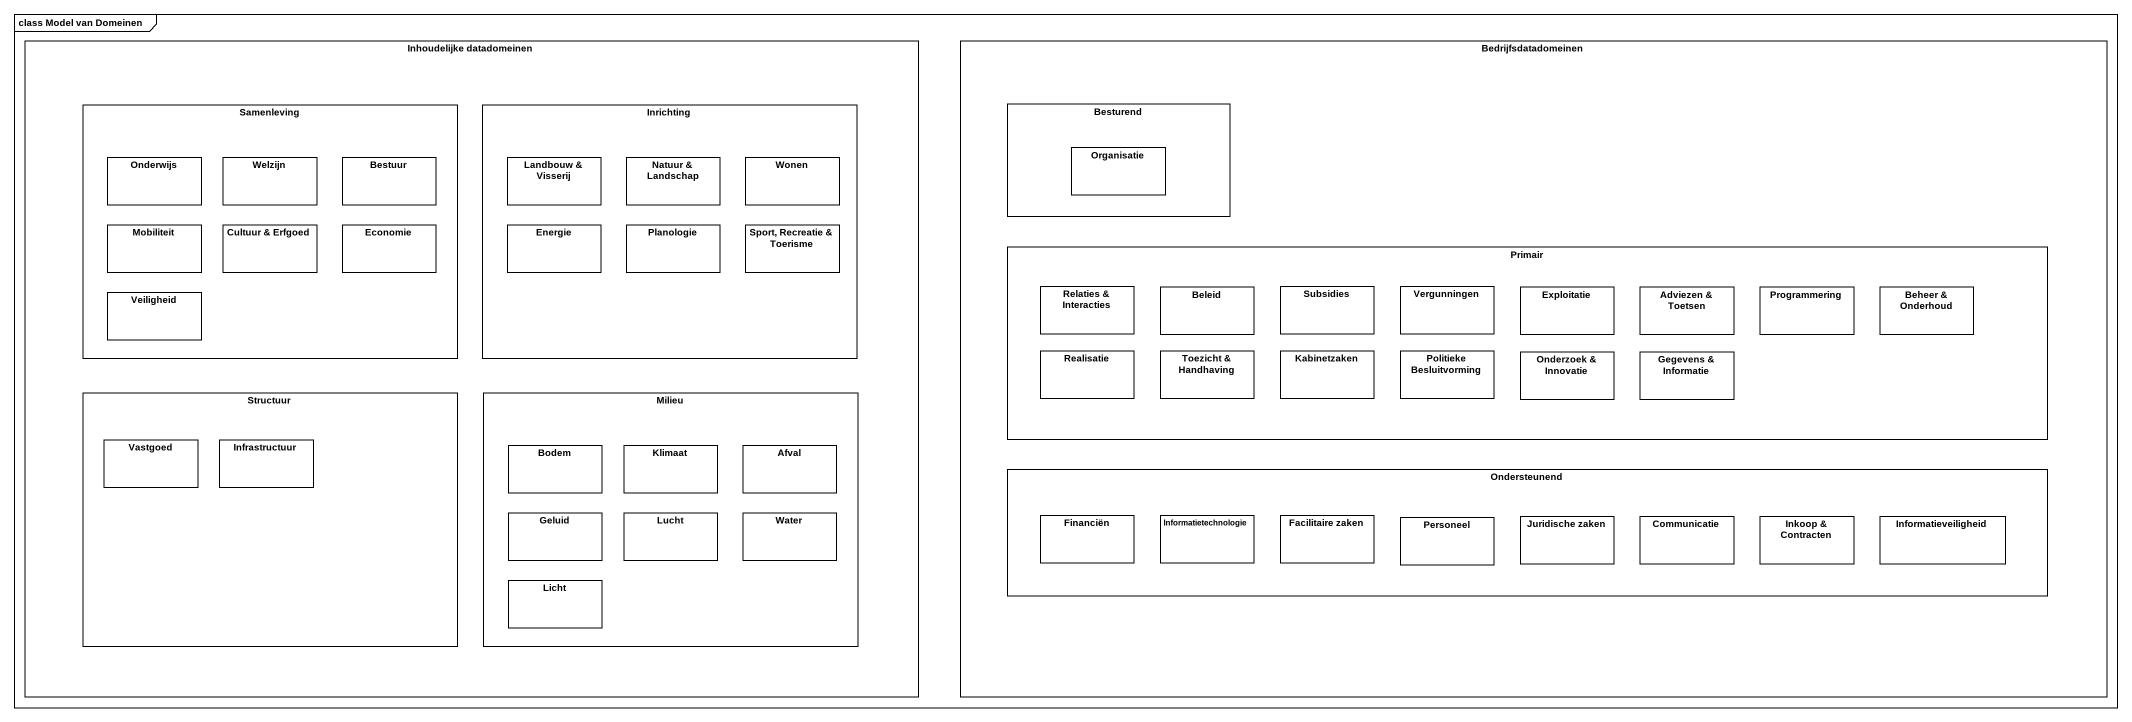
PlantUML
@startuml
mainframe class Model van Domeinen
rectangle "Inhoudelijke datadomeinen" as Inhoudelijke_datadomeinen {
  rectangle Samenleving {
    rectangle Onderwijs
    rectangle Welzijn
    rectangle Bestuur
    rectangle Mobiliteit
    rectangle "Cultuur & Erfgoed" as Cultuur_Erfgoed
    rectangle Economie
    rectangle Veiligheid
  }
  rectangle Inrichting {
    rectangle "Landbouw & Visserij" as Landbouw_Visserij
    rectangle "Natuur & Landschap" as Natuur_Landschap
    rectangle Wonen
    rectangle Energie
    rectangle Planologie
    rectangle "Sport, Recreatie & Toerisme" as Sport_Recreatie_Toerisme
  }
  rectangle Structuur {
    rectangle Vastgoed
    rectangle Infrastructuur
  }
  rectangle Milieu {
    rectangle Bodem
    rectangle Klimaat
    rectangle Afval
    rectangle Geluid
    rectangle Lucht
    rectangle Water
    rectangle Licht
  }
}
rectangle Bedrijfsdatadomeinen {
  rectangle Besturend {
    rectangle Organisatie
  }
  rectangle Primair {
    rectangle "Relaties & Interacties" as Relaties_Interacties
    rectangle Beleid
    rectangle Subsidies
    rectangle Vergunningen
    rectangle Exploitatie
    rectangle "Adviezen & Toetsen" as Adviezen_Toetsen
    rectangle Programmering
    rectangle "Beheer & Onderhoud" as Beheer_Onderhoud
    rectangle Realisatie
    rectangle "Toezicht & Handhaving" as Toezicht_Handhaving
    rectangle Kabinetzaken
    rectangle "Politieke Besluitvorming" as Politieke_Besluitvorming
    rectangle "Onderzoek & Innovatie" as Onderzoek_Innovatie
    rectangle "Gegevens & Informatie" as Gegevens_Informatie
  }
  rectangle Ondersteunend {
    rectangle Financiën
    rectangle Informatietechnologie
    rectangle "Facilitaire zaken" as Facilitaire_zaken
    rectangle Personeel
    rectangle "Juridische zaken" as Juridische_zaken
    rectangle Communicatie
    rectangle "Inkoop & Contracten" as Inkoop_Contracten
    rectangle Informatieveiligheid
  }
}
@enduml
